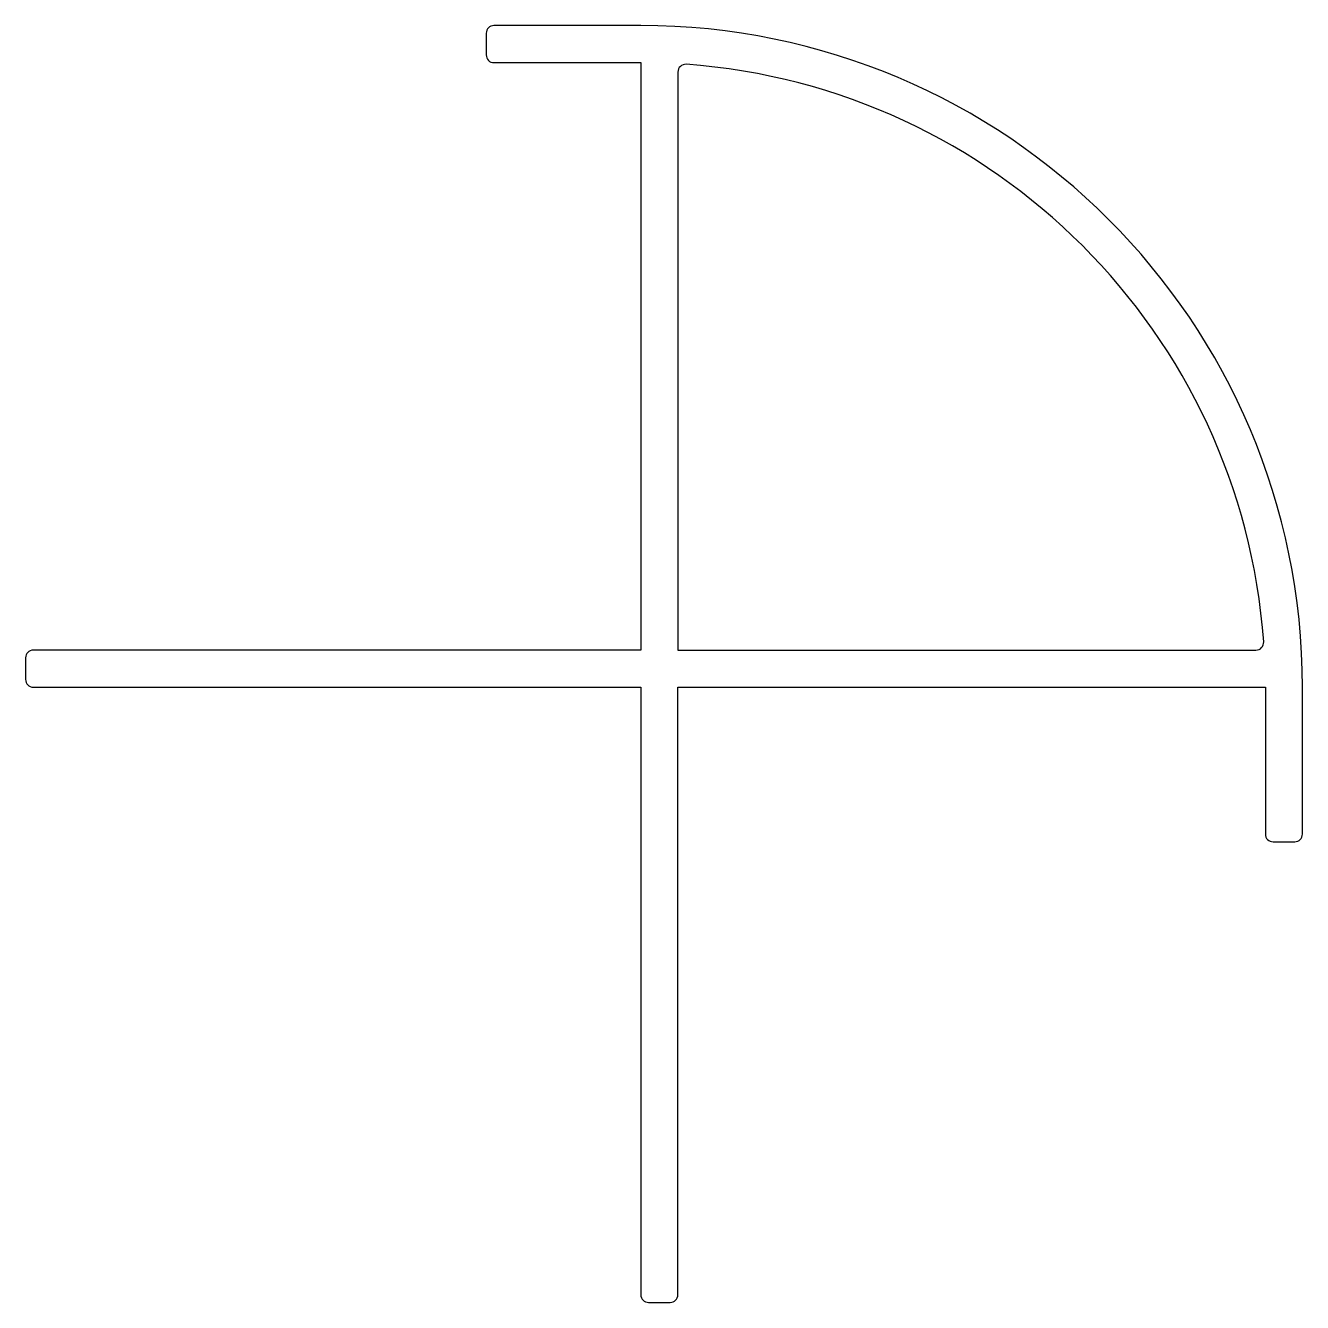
# Model space of a CAD drawing. Extents: x 315.7 to 357, y 235.2 to 276.5.
import ezdxf

# ---------------------------------------------------------------- set-up
doc = ezdxf.new("R2010")
doc.units = 0
doc.layers.add('ANA', color=220, linetype='CONTINUOUS')

msp = doc.modelspace()

# ---------------------------------------------------------------- linework, layer by layer
at = {"layer": 'ANA', "color": 0}
for points in [[(335.573, 235.43, 0.414214), (335.823, 235.18), (336.523, 235.18, 0.414214), (336.773, 235.43), (336.773, 255.08), (355.773, 255.08), (355.773, 250.33, 0.414214), (356.023, 250.08), (356.723, 250.08, 0.414214), (356.973, 250.33), (356.973, 255.08, 0.414001), (335.573, 276.48), (330.823, 276.48, 0.414214), (330.573, 276.23), (330.573, 275.53, 0.414214), (330.823, 275.28), (335.573, 275.28), (335.573, 256.28), (315.923, 256.28, 0.414214), (315.673, 256.03), (315.673, 255.33, 0.414214), (315.923, 255.08), (335.573, 255.08)], [(336.773, 256.28), (355.47, 256.28, 0.435731), (355.72, 256.548, 0.372126), (337.041, 275.226, 0.435731), (336.773, 274.977)]]:
    msp.add_lwpolyline(points, format="xyb", close=True, dxfattribs=at)

doc.saveas('drawing.dxf')
